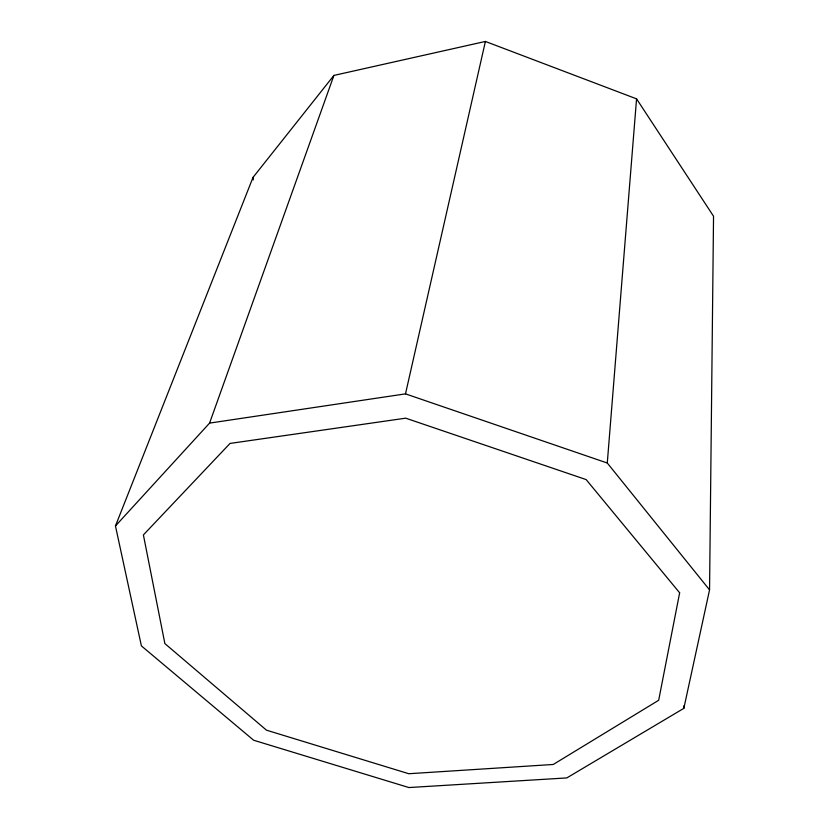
<?xml version="1.0" encoding="UTF-8"?>
<svg xmlns="http://www.w3.org/2000/svg" width="829" height="829" viewBox="0 0 829 829"><rect width="100%" height="100%" fill="white"/><g stroke="black" fill="none" stroke-linecap="round" stroke-linejoin="round"><path stroke-width="1.24" d="M709.551 589.875L713.541 216.234L636.558 98.848L485.4 41.45L333.921 75.418L253.021 177.396L115.459 525.959L141.396 645.895L253.643 740.235L408.915 787.55L566.808 777.923L683.832 708.349L709.551 589.875L607.284 463.017L405.495 393.868L209.571 423.111L115.459 525.959M683.832 708.349L683.894 705.759M607.284 463.017L636.558 98.848M405.495 393.868L485.4 41.45M209.571 423.111L333.921 75.418M253.021 177.396L253.27 179.976M679.645 592.818L658.672 700.277L553.264 764.473L408.801 773.726L266.472 730.173L164.867 643.573L143.396 534.923L230.037 443.432L405.713 418.168L586.144 479.587L679.645 592.818"/></g></svg>
